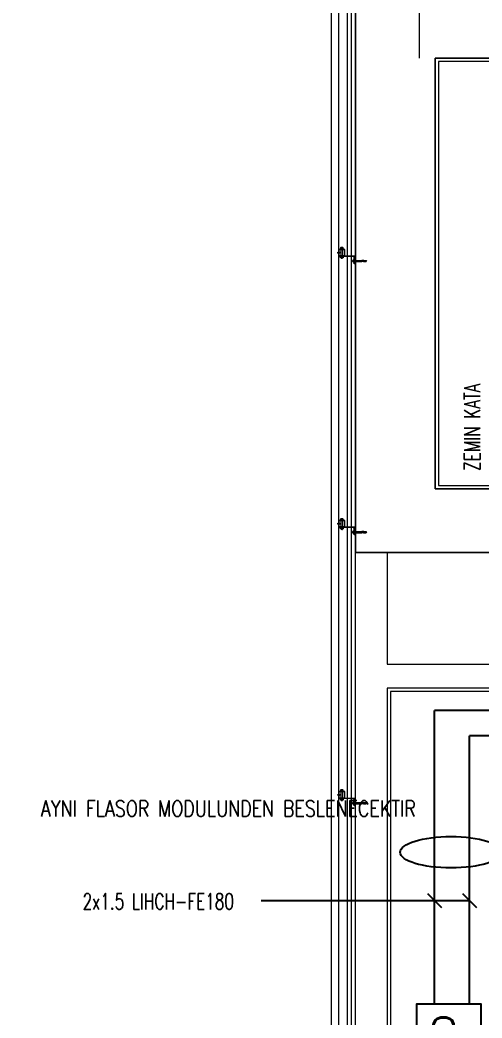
# Model space of a CAD drawing. Extents: x -3709 to 34975, y -230 to 8245.
# Drawn here: x 9586 to 9875, y 3251 to 3876 of the extents above; entities that cross this region are included whole.
import ezdxf

# ---------------------------------------------------------------- set-up
doc = ezdxf.new("R2010")
doc.units = 0
doc.layers.get('0').update_dxf_attribs({"color": 9, "lineweight": 9})
for name, color, linetype, lineweight in [('00', 9, 'Continuous', 9), ('01', 9, 'Continuous', 9), ('06D', 9, 'Continuous', 9), ('10', 9, 'Continuous', 9), ('10A', 9, 'Continuous', 9), ('14', 9, 'Continuous', 9), ('24', 9, 'Continuous', 9), ('33', 9, 'BATTING', 9), ('E-DEDEKTÖR NUMARALARI', 20, 'Continuous', 30), ('E-KABLO', 7, 'Continuous', 30), ('E-YAZI', 7, 'Continuous', 30)]:
    doc.layers.add(name, color=color, linetype=linetype, lineweight=lineweight)
doc.styles.add('E-YAZI', font='txttw.shx')
doc.linetypes.add('BATTING', pattern='A,0.0001,-0.1,[134,ltypeshp.shx,S=0.1,R=0,X=-0.1,Y=0],-0.2,[134,ltypeshp.shx,S=0.1,R=180,X=0.1,Y=0],-0.1', length=0.4001)

# ---------------------------------------------------------------- blocks, each defined once
blk = doc.blocks.new('cxvxv')
for p, q in [((-21986.86, 8561.07, 0), (-21988.18, 8561.07, 0)), ((-21988.02, 8561.25, 0), (-21987.03, 8561.3, 0)), ((-21988.02, 8561.25, 0), (-21988, 8561.26, 0)), ((-21988, 8561.23, 0), (-21988.02, 8561.25, 0)), ((-21988.02, 8561.13, 0), (-21987.03, 8561.19, 0)), ((-21988.02, 8561.13, 0), (-21988, 8561.14, 0)), ((-21988, 8561.11, 0), (-21988.02, 8561.13, 0)), ((-21988, 8561.3, 0), (-21987.94, 8561.35, 0)), ((-21988, 8561.26, 0), (-21988, 8561.3, 0)), ((-21988, 8561.14, 0), (-21988, 8561.23, 0)), ((-21988, 8561.07, 0), (-21988, 8561.11, 0)), ((-21987.54, 8561.35, 0), (-21987.94, 8561.35, 0)), ((-21987.7, 8561.05, 0), (-21987.7, 8561.08, 0)), ((-21987.7, 8561.07, 0), (-21987.7, 8561.07, 0)), ((-21987.54, 8561.35, 0), (-21987.1, 8561.35, 0)), ((-21987.03, 8561.3, 0), (-21987.1, 8561.35, 0)), ((-21987.05, 8561.32, 0), (-21987.03, 8561.3, 0)), ((-21987.03, 8561.3, 0), (-21987.05, 8561.28, 0)), ((-21987.03, 8561.3, 0), (-21987.05, 8561.29, 0)), ((-21987.05, 8561.28, 0), (-21987.05, 8561.2, 0)), ((-21987.05, 8561.2, 0), (-21987.03, 8561.19, 0)), ((-21987.03, 8561.19, 0), (-21987.05, 8561.17, 0)), ((-21987.05, 8561.17, 0), (-21987.05, 8561.08, 0)), ((-21987.05, 8561.08, 0), (-21987.03, 8561.07, 0)), ((-21988.4, 8560.98, 0), (-21988.4, 8560.32, 0)), ((-21988.4, 8560.32, 0), (-21986.64, 8560.32, 0)), ((-21988.4, 8555.4, 0), (-21986.64, 8555.4, 0)), ((-21988.4, 8554.74, 0), (-21988.4, 8555.4, 0)), ((-21988.02, 8560.32, 0), (-21987.02, 8560.32, 0)), ((-21988.02, 8560.28, 0), (-21988.02, 8560.32, 0)), ((-21988.02, 8560.11, 0), (-21988.02, 8555.61, 0)), ((-21988.02, 8555.44, 0), (-21988.02, 8555.4, 0)), ((-21988.02, 8555.4, 0), (-21987.02, 8555.4, 0)), ((-21987.96, 8560.98, 0), (-21987.96, 8560.32, 0)), ((-21987.96, 8554.74, 0), (-21987.96, 8555.4, 0)), ((-21987.08, 8560.64, 0), (-21987.08, 8560.98, 0)), ((-21987.08, 8560.64, 0), (-21987.08, 8560.32, 0)), ((-21987.08, 8555.08, 0), (-21987.08, 8555.4, 0)), ((-21987.08, 8555.08, 0), (-21987.08, 8554.74, 0)), ((-21987.06, 8560.32, 0), (-21987.06, 8560.28, 0)), ((-21987.06, 8555.61, 0), (-21987.06, 8560.11, 0)), ((-21987.06, 8555.4, 0), (-21987.06, 8555.44, 0)), ((-21987.02, 8560.32, 0), (-21987.02, 8560.28, 0)), ((-21987.02, 8555.61, 0), (-21987.02, 8560.11, 0)), ((-21987.02, 8555.4, 0), (-21987.02, 8555.44, 0)), ((-21986.64, 8560.32, 0), (-21986.64, 8560.98, 0)), ((-21986.64, 8555.4, 0), (-21986.64, 8554.74, 0)), ((-21986.86, 8554.65, 0), (-21988.17, 8554.65, 0))]:
    blk.add_line(p, q)
at = {"elevation": 0}
for points in [[(-21986.3, 8560.11), (-21988.7, 8560.11), (-21988.7, 8560.28), (-21986.3, 8560.28)], [(-21986.3, 8555.61), (-21988.7, 8555.61), (-21988.7, 8555.44), (-21986.3, 8555.44)]]:
    blk.add_lwpolyline(points, close=True, dxfattribs=at)
for points in [[(-21987.98, 8560.28), (-21987.98, 8560.32)], [(-21987.98, 8560.11), (-21987.98, 8555.61)], [(-21987.98, 8555.44), (-21987.98, 8555.4)]]:
    blk.add_lwpolyline(points, dxfattribs=at)
for centre, radius, start, end in [((-21988.18, 8560.75, 0), 0.315, 45.8497, 134.1503), ((-21987.52, 8559.95, 0), 1.12, 66.87008, 113.12992), ((-21987.52, 8559.95, 0), 1.12, 66.87008, 113.12992), ((-21986.86, 8560.76, 0), 0.313, 45.44896, 134.55104), ((-21988.18, 8554.97, 0), 0.315, 225.8497, 314.1503), ((-21987.52, 8555.77, 0), 1.12, 246.87008, 293.12992), ((-21987.52, 8555.77, 0), 1.12, 246.87008, 293.12992), ((-21986.86, 8554.96, 0), 0.313, 225.44896, 314.55104)]:
    blk.add_arc(centre, radius, start, end)
blk = doc.blocks.new('VIDA')
for p, q in [((-18072, 6523.9), (-18071.9, 6524)), ((-18071.9, 6523.8), (-18072, 6523.9)), ((-18071.9, 6524), (-18070.1, 6524.7)), ((-18069.6, 6522.9), (-18071.9, 6523.8)), ((-18069.7, 6524.9), (-18070.6, 6523.2)), ((-18070.6, 6523.2), (-18070.1, 6524.7)), ((-18070.1, 6524.7), (-18069.9, 6525.1)), ((-18069.9, 6525.1), (-18070.1, 6524.1)), ((-18070.1, 6524.1), (-18070, 6524.3)), ((-18070, 6524.3), (-18069.8, 6525.1)), ((-18069.9, 6525.1), (-18069.8, 6525.1)), ((-18069.8, 6525.1), (-18069.7, 6524.9)), ((-18069.7, 6524.9), (-18069.3, 6525)), ((-18069.6, 6522.8), (-18069.1, 6525)), ((-18069.6, 6522.8), (-18069.6, 6522.9)), ((-18069.4, 6522.4), (-18069.6, 6522.8)), ((-18068.9, 6525.3), (-18069.4, 6522.4)), ((-18069.3, 6522.4), (-18069.4, 6522.4)), ((-18069.3, 6522.4), (-18068.9, 6525.3)), ((-18069.3, 6525), (-18069.1, 6525)), ((-18069.1, 6522.8), (-18069.3, 6522.4)), ((-18069.1, 6525), (-18068.9, 6525.3)), ((-18068.7, 6522.8), (-18069.1, 6522.8)), ((-18068.9, 6525.3), (-18068.9, 6525.3)), ((-18068.9, 6525.3), (-18068.7, 6525)), ((-18068.7, 6522.8), (-18068.2, 6525)), ((-18068.7, 6525), (-18068.2, 6525)), ((-18068.5, 6522.4), (-18068.7, 6522.8)), ((-18068, 6525.3), (-18068.5, 6522.4)), ((-18068.4, 6522.4), (-18068.5, 6522.4)), ((-18068.4, 6522.4), (-18067.9, 6525.3)), ((-18068.2, 6522.8), (-18068.4, 6522.4)), ((-18068.2, 6522.8), (-18068.4, 6522.4)), ((-18068.2, 6525), (-18068, 6525.3)), ((-18067.7, 6525), (-18068.2, 6522.8)), ((-18067.7, 6522.8), (-18068.2, 6522.8)), ((-18067.9, 6525.3), (-18068, 6525.3)), ((-18067.9, 6525.3), (-18067.7, 6525)), ((-18067.7, 6522.8), (-18067.2, 6525)), ((-18067.7, 6525), (-18067.2, 6525)), ((-18067.5, 6522.4), (-18067.7, 6522.8)), ((-18067, 6525.3), (-18067.5, 6522.4)), ((-18067.4, 6522.4), (-18067.5, 6522.4)), ((-18067.4, 6522.4), (-18066.9, 6525.3)), ((-18067.2, 6522.8), (-18067.4, 6522.4)), ((-18067.2, 6522.8), (-18067.4, 6522.4)), ((-18067.2, 6525), (-18067, 6525.3)), ((-18066.7, 6525), (-18067.2, 6522.8)), ((-18066.7, 6522.8), (-18067.2, 6522.8)), ((-18066.9, 6525.3), (-18067, 6525.3)), ((-18066.9, 6525.3), (-18066.7, 6525)), ((-18066.3, 6525), (-18066.7, 6525)), ((-18066.7, 6522.8), (-18066.3, 6525)), ((-18066.5, 6522.4), (-18066.7, 6522.8)), ((-18066.1, 6525.3), (-18066.5, 6522.4)), ((-18066.5, 6522.4), (-18066, 6525.3)), ((-18066.3, 6522.8), (-18066.5, 6522.4)), ((-18066.3, 6522.8), (-18066.5, 6522.4)), ((-18066.5, 6522.4), (-18066.5, 6522.4)), ((-18066.3, 6525), (-18066.1, 6525.3)), ((-18065.8, 6525), (-18066.3, 6522.8)), ((-18066.3, 6522.8), (-18065.8, 6522.8)), ((-18066, 6525.3), (-18066.1, 6525.3)), ((-18066, 6525.3), (-18065.8, 6525)), ((-18065.8, 6522.8), (-18065.3, 6525)), ((-18065.8, 6525), (-18065.3, 6525)), ((-18065.6, 6522.4), (-18065.8, 6522.8)), ((-18065.1, 6525.3), (-18065.6, 6522.4)), ((-18065.5, 6522.4), (-18065.6, 6522.4)), ((-18065.5, 6522.4), (-18065, 6525.3)), ((-18065.3, 6522.8), (-18065.5, 6522.4)), ((-18065.3, 6522.8), (-18065.5, 6522.4)), ((-18065.3, 6525), (-18065.1, 6525.3)), ((-18064.8, 6525), (-18065.3, 6522.8)), ((-18064.8, 6522.8), (-18065.3, 6522.8)), ((-18065.1, 6525.3), (-18065, 6525.3)), ((-18065, 6525.3), (-18064.8, 6525)), ((-18064.8, 6525), (-18064.3, 6525)), ((-18064.8, 6522.8), (-18064.3, 6525)), ((-18064.6, 6522.4), (-18064.8, 6522.8)), ((-18064.1, 6525.3), (-18064.6, 6522.4)), ((-18064.5, 6522.4), (-18064.6, 6522.4)), ((-18064.5, 6522.4), (-18064, 6525.3)), ((-18064.3, 6522.8), (-18064.5, 6522.4)), ((-18064.3, 6522.8), (-18064.5, 6522.4)), ((-18064.3, 6525), (-18064.1, 6525.3)), ((-18063.8, 6525), (-18064.3, 6522.8)), ((-18063.8, 6522.8), (-18064.3, 6522.8)), ((-18064, 6525.3), (-18064.1, 6525.3)), ((-18064, 6525.3), (-18063.8, 6525)), ((-18063.8, 6522.8), (-18062, 6525)), ((-18062, 6525), (-18063.8, 6525)), ((-18063.6, 6522.4), (-18063.8, 6522.8)), ((-18063.6, 6522.4), (-18061.7, 6525.3)), ((-18061.8, 6525.3), (-18063.6, 6522.4)), ((-18062, 6522.8), (-18063.6, 6522.4)), ((-18062, 6522.8), (-18063.6, 6522.4)), ((-18063.6, 6522.4), (-18063.6, 6522.4)), ((-18061.5, 6525), (-18063.4, 6522.8)), ((-18063.4, 6522.8), (-18061.5, 6522.8)), ((-18061.7, 6525.3), (-18063.2, 6525.3)), ((-18062.7, 6522.4), (-18061.5, 6522.8)), ((-18062.6, 6522.4), (-18062.1, 6525.3)), ((-18062.4, 6522.8), (-18062.6, 6522.4)), ((-18062.4, 6522.8), (-18062.6, 6522.4)), ((-18062.6, 6522.4), (-18061.3, 6522.4)), ((-18062.4, 6525), (-18062.2, 6525.3)), ((-18061.5, 6525), (-18062.4, 6525)), ((-18061.5, 6522.8), (-18062.4, 6525)), ((-18061.9, 6525), (-18062.4, 6522.8)), ((-18061.9, 6522.8), (-18062.4, 6522.8)), ((-18062.2, 6525.3), (-18062.1, 6525.3)), ((-18062.2, 6525.3), (-18061.3, 6522.4)), ((-18062.1, 6525.3), (-18061.9, 6525)), ((-18062, 6525), (-18061.8, 6525.3)), ((-18061.9, 6525), (-18061.4, 6525)), ((-18061.9, 6522.8), (-18061.4, 6525)), ((-18061.7, 6522.4), (-18061.9, 6522.8)), ((-18061.2, 6525.3), (-18061.7, 6522.4)), ((-18061.7, 6525.3), (-18061.5, 6525)), ((-18061.6, 6522.4), (-18061.7, 6522.4)), ((-18061.6, 6522.4), (-18061.2, 6525.3)), ((-18061.4, 6522.8), (-18061.6, 6522.4)), ((-18061.4, 6522.8), (-18061.6, 6522.4)), ((-18061.4, 6525), (-18061.2, 6525.3)), ((-18061, 6525), (-18061.4, 6522.8)), ((-18060.9, 6522.8), (-18061.4, 6522.8)), ((-18061.2, 6525.3), (-18061, 6525)), ((-18061.2, 6525.3), (-18061.2, 6525.3)), ((-18061, 6525), (-18060.5, 6525)), ((-18060.9, 6522.8), (-18060.5, 6525)), ((-18060.7, 6522.4), (-18060.9, 6522.8)), ((-18060.7, 6522.4), (-18060.2, 6525.3)), ((-18060.3, 6525.3), (-18060.7, 6522.4)), ((-18060.5, 6522.8), (-18060.7, 6522.4)), ((-18060.5, 6522.8), (-18060.7, 6522.4)), ((-18060.7, 6522.4), (-18060.7, 6522.4)), ((-18060.5, 6525), (-18060.3, 6525.3)), ((-18060, 6525), (-18060.5, 6522.8)), ((-18060.5, 6522.8), (-18060, 6522.8)), ((-18060.3, 6525.3), (-18060.2, 6525.3)), ((-18060.2, 6525.3), (-18060, 6525)), ((-18060, 6525), (-18059.5, 6525)), ((-18060, 6522.8), (-18059.5, 6525)), ((-18059.8, 6522.4), (-18060, 6522.8)), ((-18059.3, 6525.3), (-18059.8, 6522.4)), ((-18059.7, 6522.4), (-18059.8, 6522.4)), ((-18059.7, 6522.4), (-18059.2, 6525.3)), ((-18059.5, 6522.8), (-18059.7, 6522.4)), ((-18059.5, 6522.8), (-18059.7, 6522.4)), ((-18059.5, 6525), (-18059.3, 6525.3)), ((-18059.2, 6524), (-18059.5, 6522.8)), ((-18059.5, 6522.8), (-18059.2, 6522.8)), ((-18059.3, 6525.3), (-18059.2, 6525.3)), ((-18058.1, 6526.6), (-18059.2, 6526.6)), ((-18059.2, 6521.2), (-18059.2, 6526.6)), ((-18058.1, 6521.2), (-18059.2, 6521.2))]:
    blk.add_line(p, q)
for points in [[(-18068.7, 6525), (-18069.1, 6522.8)], [(-18057.2, 6524.3), (-18057.5, 6524), (-18057.5, 6523.8), (-18057.2, 6523.5)]]:
    blk.add_lwpolyline(points)
for centre, start, end in [((-18062.4, 6523.6), 7.50951, 35.24269), ((-18062.4, 6524.2), 324.75731, 352.49049)]:
    blk.add_arc(centre, 5.21, start, end)
blk = doc.blocks.new('çelik dübel')
at = {"ltscale": 7}
for p, q in [((-87.2, -2), (-85, 2)), ((-85, -6), (-85, 2)), ((-68, 2), (-85, 2)), ((-75, -6), (-75, 2)), ((-70, -6), (-70, 2)), ((-68, 3), (-58, 2)), ((-68, -7), (-68, 3)), ((-58, -6), (-58, 2)), ((-8.5, 2), (-58, 2)), ((-53, 1.5), (-58, 1.5)), ((-53, -6), (-53, 2)), ((-25, -6), (-25, 2)), ((-25, -6), (-23.9, 2)), ((-23, -6), (-21.9, 2)), ((-21, -6), (-19.9, 2)), ((-19, -6), (-17.9, 2)), ((-17, -6), (-15.9, 2)), ((-85, -6), (-87.2, -2)), ((-68, -6), (-85, -6)), ((-68, -7), (-58, -6)), ((-53, -5.5), (-58, -5.5)), ((-8.5, -6), (-58, -6))]:
    blk.add_line(p, q, dxfattribs=at)
for p, q in [((-15, -6), (-13.9, 2)), ((-13, -6), (-11.9, 2)), ((-11, -6), (-10, 1.1)), ((-10, -9), (-10, 5)), ((-9, 5), (-10, 5)), ((-10, 3), (-10, 5)), ((-9, -9), (-9, 5)), ((-8.5, 2), (-8.5, 3)), ((-8.5, -4), (-8.5, 0)), ((-5, 4), (-7.5, 4)), ((-5, 1), (-7.5, 1)), ((-4, 2), (-4, 3)), ((-1, 2), (-4, 2)), ((-4, -4), (-4, 0)), ((-3, -6), (-1.9, 2)), ((-1, -6), (0, 1.1)), ((0, -5), (0, 1)), ((-10, -7), (-10, -9.1)), ((-9, -9), (-10, -9)), ((-8.5, -6), (-8.5, -7)), ((-5, -5), (-7.5, -5)), ((-5, -8), (-7.5, -8)), ((-4, -6), (-4, -7)), ((-1, -6), (-4, -6))]:
    blk.add_line(p, q)
for points in [[(-68, 0.6), (-67.4, 0.4), (-67, 0.1), (-66.6, -0.3), (-66.2, -0.8), (-65.9, -1.3), (-65.7, -1.9), (-65.4, -2.3), (-65.2, -2.8), (-65, -3.1), (-64.8, -3.3), (-64.6, -3.5), (-64.4, -3.6), (-64.2, -3.5), (-63.9, -3.5), (-63.7, -3.3), (-63.5, -3.1), (-63.2, -2.9), (-62.9, -2.6), (-62.7, -2.3), (-62.4, -2), (-62.1, -1.7), (-61.9, -1.4), (-61.6, -1.1), (-61.4, -0.9), (-61.2, -0.7), (-61, -0.6), (-60.8, -0.5), (-60.6, -0.5), (-60.4, -0.5), (-60.3, -0.7), (-60.1, -0.9), (-59.9, -1.1), (-59.8, -1.5), (-59.6, -1.9), (-59.4, -2.3), (-59.2, -2.7), (-58.9, -3), (-58.7, -3.3), (-58.4, -3.5), (-58, -3.5)], [(-68, -0.5), (-68, -0.5), (-67.9, -0.5), (-67.9, -0.5), (-67.8, -0.5), (-67.8, -0.6), (-67.7, -0.6), (-67.7, -0.6), (-67.6, -0.7), (-67.6, -0.7), (-67.6, -0.8), (-67.5, -0.8), (-67.5, -0.8), (-67.5, -0.9), (-67.4, -0.9), (-67.4, -0.9), (-67.3, -1), (-67.3, -1), (-67.3, -1.1), (-67.2, -1.1), (-67.2, -1.2), (-67.2, -1.2), (-67.1, -1.3), (-67.1, -1.3), (-67.1, -1.4), (-67, -1.4), (-67, -1.5), (-67, -1.5), (-66.9, -1.6), (-66.9, -1.6), (-66.9, -1.7), (-66.9, -1.7), (-66.8, -1.8), (-66.8, -1.9), (-66.8, -1.9), (-66.7, -2), (-66.7, -2), (-66.7, -2.1), (-66.6, -2.2), (-66.6, -2.2), (-66.6, -2.3), (-66.6, -2.3), (-66.5, -2.4), (-66.5, -2.5), (-66.5, -2.5), (-66.4, -2.6), (-66.4, -2.7), (-66.4, -2.7), (-66.3, -2.8), (-66.3, -2.8), (-66.3, -2.9), (-66.3, -3), (-66.2, -3), (-66.2, -3.1), (-66.2, -3.1), (-66.1, -3.2), (-66.1, -3.2), (-66.1, -3.3), (-66, -3.4), (-66, -3.4), (-66, -3.5), (-65.9, -3.5), (-65.9, -3.6), (-65.9, -3.6), (-65.8, -3.7), (-65.8, -3.7), (-65.7, -3.8), (-65.7, -3.8), (-65.7, -3.9), (-65.6, -3.9), (-65.6, -4), (-65.5, -4), (-65.5, -4.1), (-65.4, -4.1), (-65.4, -4.1), (-65.3, -4.2), (-65.3, -4.2), (-65.2, -4.3), (-65.2, -4.3), (-65.1, -4.3), (-65, -4.4), (-65, -4.4), (-64.9, -4.4), (-64.9, -4.4), (-64.8, -4.5), (-64.7, -4.5), (-64.7, -4.5), (-64.6, -4.5), (-64.5, -4.5), (-64.5, -4.5), (-64.4, -4.5), (-64.3, -4.5), (-64.3, -4.5), (-64.2, -4.5), (-64.1, -4.5), (-64.1, -4.5), (-64, -4.5), (-64, -4.5), (-63.9, -4.5), (-63.8, -4.5), (-63.8, -4.5), (-63.7, -4.4), (-63.7, -4.4), (-63.6, -4.4), (-63.6, -4.4), (-63.5, -4.4), (-63.4, -4.3), (-63.4, -4.3), (-63.3, -4.3), (-63.3, -4.3), (-63.3, -4.2), (-63.2, -4.2), (-63.2, -4.2), (-63.1, -4.1), (-63.1, -4.1), (-63, -4.1), (-63, -4), (-62.9, -4), (-62.9, -4), (-62.9, -3.9), (-62.8, -3.9), (-62.8, -3.9), (-62.7, -3.8), (-62.7, -3.8), (-62.7, -3.8), (-62.6, -3.7), (-62.6, -3.7), (-62.5, -3.6), (-62.5, -3.6), (-62.5, -3.6), (-62.4, -3.5), (-62.4, -3.5), (-62.4, -3.5), (-62.3, -3.4), (-62.3, -3.4), (-62.2, -3.3), (-62.2, -3.3), (-62.2, -3.3), (-62.1, -3.2), (-62.1, -3.2), (-62.1, -3.1), (-62, -3.1), (-62, -3.1), (-62, -3), (-61.9, -3), (-61.9, -2.9), (-61.9, -2.9), (-61.8, -2.9), (-61.8, -2.8), (-61.7, -2.8), (-61.7, -2.7), (-61.7, -2.7), (-61.6, -2.6), (-61.6, -2.6), (-61.6, -2.6), (-61.5, -2.5), (-61.5, -2.5), (-61.5, -2.5), (-61.4, -2.4), (-61.4, -2.4), (-61.4, -2.3), (-61.3, -2.3), (-61.3, -2.3), (-61.3, -2.2), (-61.3, -2.2), (-61.2, -2.2), (-61.2, -2.1), (-61.2, -2.1), (-61.1, -2), (-61.1, -2), (-61.1, -2), (-61, -1.9), (-61, -1.9), (-61, -1.9), (-61, -1.9), (-60.9, -1.8), (-60.9, -1.8), (-60.9, -1.8), (-60.9, -1.8), (-60.9, -1.8), (-60.9, -1.7), (-60.8, -1.7), (-60.8, -1.7), (-60.8, -1.7), (-60.8, -1.7), (-60.8, -1.7), (-60.8, -1.8), (-60.7, -1.8), (-60.7, -1.8), (-60.7, -1.8), (-60.7, -1.9), (-60.7, -1.9), (-60.7, -1.9), (-60.6, -2), (-60.6, -2), (-60.6, -2.1), (-60.6, -2.1), (-60.6, -2.1), (-60.5, -2.2), (-60.5, -2.2), (-60.5, -2.3), (-60.5, -2.3), (-60.4, -2.4), (-60.4, -2.5), (-60.4, -2.5), (-60.4, -2.6), (-60.3, -2.6), (-60.3, -2.7), (-60.3, -2.7), (-60.3, -2.8), (-60.2, -2.8), (-60.2, -2.9), (-60.2, -3), (-60.1, -3), (-60.1, -3.1), (-60.1, -3.1), (-60, -3.2), (-60, -3.2), (-59.9, -3.3), (-59.9, -3.4), (-59.9, -3.4), (-59.8, -3.5), (-59.8, -3.5), (-59.7, -3.6), (-59.7, -3.6), (-59.6, -3.7), (-59.6, -3.8), (-59.5, -3.8), (-59.5, -3.9), (-59.4, -3.9), (-59.3, -4), (-59.3, -4), (-59.2, -4.1), (-59.1, -4.2), (-59, -4.2), (-58.9, -4.3), (-58.8, -4.3), (-58.6, -4.4), (-58.4, -4.4), (-58.2, -4.5), (-58, -4.5)]]:
    blk.add_lwpolyline(points)
for centre, start, end in [((-7.5, 3), 90, 180), ((-7.5, 2), 180, 270), ((-7.5, 0), 90, 180), ((-5, 3), 0, 90), ((-5, 2), 270, 0), ((-5, 0), 0, 90), ((-1, 1), 0, 90), ((-7.5, -4), 180, 270), ((-7.5, -6), 90, 180), ((-7.5, -7), 180, 270), ((-5, -4), 270, 0), ((-5, -6), 0, 90), ((-5, -7), 270, 0), ((-1, -5), 270, 0)]:
    blk.add_arc(centre, 1, start, end)
blk = doc.blocks.new('kjdol')
at = {"ltscale": 10, "elevation": -278.89}
blk.add_lwpolyline([(77394.12, 60089.89), (77403.28, 60089.89, 0.460237), (77404.18, 60090.79), (77404.18, 60094.89), (77403.78, 60094.89), (77403.78, 60091.29, -0.414214), (77402.78, 60090.29), (77394.12, 60090.29)], format="xyb", close=True, dxfattribs=at)
at = {"elevation": -249.79}
for points in [[(77397.97, 60089.9), (77397.97, 60085.9), (77393.97, 60085.9), (77393.97, 60089.9)], [(77397.77, 60089.7), (77397.77, 60086.1), (77394.17, 60086.1), (77394.17, 60089.7)]]:
    blk.add_lwpolyline(points, close=True, dxfattribs=at)
blk.add_blockref('cxvxv', (99383.5, 51530.11, -249.79))
at = {"extrusion": (0, 0, -1), "xscale": 0.1000000000058208, "yscale": 0.1000000000058208, "zscale": -0.0999999999999091}
blk.add_blockref('çelik dübel', (-77402.74, 60093.36, 459.25), dxfattribs=at)
at = {"xscale": 0.1000000000058208, "yscale": 0.1000000000058208, "zscale": 0.1000000000058208, "rotation": 180}
blk.add_blockref('VIDA', (75587.75, 60740.29, -249.79), dxfattribs=at)
blk = doc.blocks.new('p-aks_vw')
at = {"layer": '24', "ltscale": 2}
blk.add_lwpolyline([(2440, 3837.5), (2440, 3540)], dxfattribs=at)
blk = doc.blocks.new('E-MODUL PANOLARI')
at = {"layer": 'E-KABLO', "color": 1}
blk.add_lwpolyline([(-49, 66.9), (49, 66.9), (49, 0), (-49, 0)], close=True, dxfattribs=at)
at = {"layer": 'E-KABLO', "color": 1, "style": 'E-YAZI', "width": 0.8}
blk.add_text('MP', height=40, dxfattribs=at).set_placement((-23, 9.5))

msp = doc.modelspace()

# ---------------------------------------------------------------- linework, layer by layer
at = {"layer": '00'}
msp.add_lwpolyline([(10445.84, 3457.5), (9815.84, 3457.5), (9815.84, 3337.5), (9815.84, 3337.5), (9815.84, 3322.5), (9815.84, 3322.5), (9815.84, 3192.5), (9795.84, 3192.5), (9795.84, 3542.5), (9815.84, 3542.5), (9815.84, 3472.5), (10025.84, 3472.5), (10025.84, 3542.5), (10045.84, 3542.5), (10045.84, 3472.5), (10430.84, 3472.5)], dxfattribs=at)
at = {"layer": '01'}
for points in [[(10395.84, 3852.5), (9845.84, 3852.5), (9845.84, 3582.5), (10395.84, 3582.5), (10395.84, 3542.5), (9795.84, 3542.5), (9795.84, 3892.5), (10395.84, 3892.5)], [(10395.84, 3892.5), (9795.84, 3892.5), (9795.84, 3542.5), (10395.84, 3542.5), (10395.84, 3582.5), (9845.84, 3582.5), (9845.84, 3852.5), (10395.84, 3852.5)]]:
    msp.add_lwpolyline(points, close=True, dxfattribs=at)
at = {"layer": '06D'}
msp.add_lwpolyline([(12297.51, 207.5), (11450.84, 207.5), (11450.84, 307.5), (7390.84, 307.5), (7390.84, 1357.5), (9790.84, 1357.5), (9790.84, 3897.5), (11450.84, 3897.5), (11450.84, 3997.5), (12297.51, 3997.5)], dxfattribs=at)
at = {"layer": '10A'}
msp.add_lwpolyline([(9780.84, 3104.75), (9780.84, 3899.25), (9785.34, 3899.25), (9785.34, 3104.75), (9780.84, 3104.75)], dxfattribs=at)
at = {"layer": '14'}
for points in [[(10593.84, 3875.5), (10397.84, 3875.5), (10397.84, 3835.5), (10378.84, 3835.5), (10378.84, 3850.5), (9847.84, 3850.5), (9847.84, 3584.5), (10378.84, 3584.5), (10378.84, 3729.5), (10397.84, 3729.5), (10397.84, 3559.5), (10397.84, 3559.5), (10397.84, 3559.5), (10397.84, 3559.5), (10397.84, 3559.5), (10532.84, 3559.5)], [(10447.84, 3455.5), (9817.84, 3455.5), (9817.84, 3194.5), (9877.84, 3194.5), (9877.84, 3110.5), (9817.84, 3110.5), (9817.84, 2494.5)]]:
    msp.add_lwpolyline(points, dxfattribs=at)
at = {"layer": '33', "ltscale": 0.2}
msp.add_lwpolyline([(9793.34, 3110.3), (9793.34, 3895), (11453.34, 3895), (11453.34, 3995), (11761.14, 3995)], dxfattribs=at)
at = {"layer": 'E-DEDEKTÖR NUMARALARI', "color": 1}
msp.add_ellipse((9855.71, 3354.64), major_axis=(31.81, 0), ratio=0.309256, dxfattribs=at)
at = {"layer": 'E-KABLO', "color": 5, "linetype": 'Continuous'}
for p, q in [((9845.44, 3259.63), (9845.44, 3443.54)), ((9880.97, 3443.54), (9845.44, 3443.54)), ((10303.04, 3427.68), (9867.38, 3427.68)), ((9867.38, 3259.63), (9867.38, 3427.68))]:
    msp.add_line(p, q, dxfattribs=at)
at = {"layer": 'E-YAZI', "color": 3}
for p, q in [((9736.85, 3324.35), (9867.38, 3324.35)), ((9841.02, 3328.77), (9849.86, 3319.93)), ((9862.96, 3328.77), (9871.8, 3319.93))]:
    msp.add_line(p, q, dxfattribs=at)

# ---------------------------------------------------------------- block references
at = {"layer": '10', "xscale": -1, "rotation": 180}
for p in [(-67608.64, 63818.53, 278.89), (-67608.64, 63648.53, 278.89), (-67608.64, 63478.53, 278.89)]:
    msp.add_blockref('kjdol', p, dxfattribs=at)
at = {"layer": '24'}
msp.add_blockref('p-aks_vw', (7395.84, 312.5), dxfattribs=at)
at = {"layer": 'E-KABLO', "color": 1, "xscale": 0.6, "yscale": 0.6, "zscale": 0.6, "rotation": 90}
msp.add_blockref('E-MODUL PANOLARI', (9874.48, 3230.21), dxfattribs=at)

# ---------------------------------------------------------------- texts
at = {"layer": 'E-YAZI', "color": 3, "style": 'E-YAZI', "width": 0.7}
msp.add_text('ZEMIN KATA', height=10, rotation=90, dxfattribs=at).set_placement((9873.92, 3593.8))
at = {"layer": 'E-YAZI', "color": 3, "style": 'E-YAZI'}
for s, width, p in [('AYNI FLASOR MODULUNDEN BESLENECEKTIR', 0.8, (9598.92, 3377.03)), ('2x1.5 LIHCH-FE180', 0.7, (9624.98, 3318.8))]:
    msp.add_text(s, height=10, dxfattribs=dict(at, width=width)).set_placement(p)

doc.saveas('drawing.dxf')
